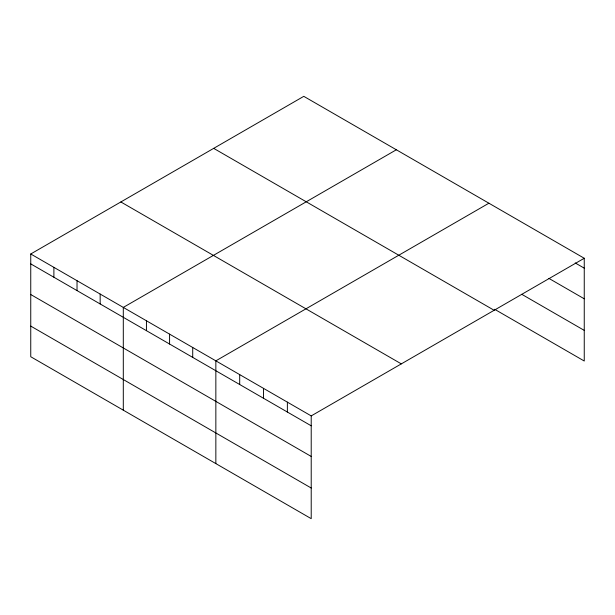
<?xml version="1.0" encoding="UTF-8"?>
<svg xmlns="http://www.w3.org/2000/svg" width="615" height="615" viewBox="0 0 615 615"><rect width="100%" height="100%" fill="white"/><g stroke="black" fill="none" stroke-linecap="round" stroke-linejoin="round"><path stroke-width="0.92" d="M494.645 309.291L584.25 361.02L584.25 258.262L303.787 96.34L30.75 253.98L30.75 356.738L311.213 518.66L311.213 415.901L30.75 253.98M396.344 149.776L123.3 307.415L123.3 410.174M488.894 203.211L215.85 360.844L215.85 463.61M311.213 415.901L584.25 258.262M575.21 262.943L584.25 268.163M548.903 278.395L584.25 298.805M521.774 294.308L584.25 330.378M213.689 148.361L494.145 310.283M120.855 201.958L401.311 363.88M30.75 263.881L311.213 425.803M30.75 294.524L311.213 456.445M30.75 326.096L311.213 488.018M287.374 402.141L287.374 412.035M263.535 388.373L263.535 398.274M239.696 374.612L239.696 384.513M192.718 347.49L192.718 357.392M169.579 334.13L169.579 344.031M146.439 320.769L146.439 330.67M100.16 294.055L100.16 303.956M77.029 280.694L77.029 290.595M53.889 267.341L53.889 277.234"/></g></svg>
